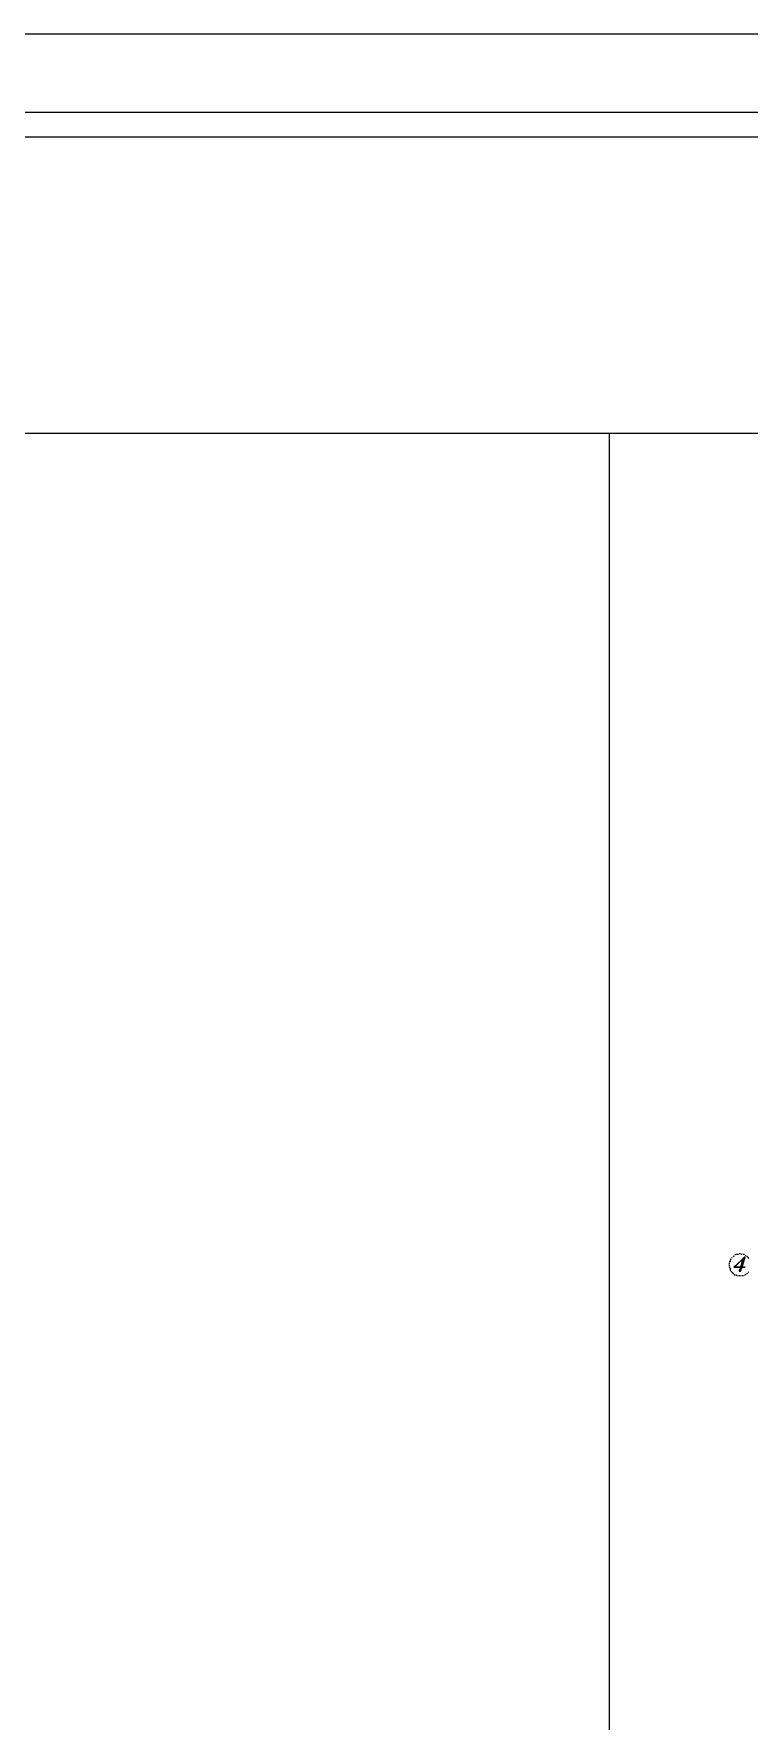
# Model space of a CAD drawing. Header units: inches. Extents: x 0.2 to 10.8, y 0.5 to 8.
# Drawn here: x 6.747 to 8.331, y 4.251 to 7.983 of the extents above; entities that cross this region are included whole.
import ezdxf

# ---------------------------------------------------------------- set-up
doc = ezdxf.new("R2010")
doc.units = ezdxf.units.IN
doc.header["$MEASUREMENT"] = 0
doc.layers.add('PDF_Geometry', color=7, linetype='Continuous')

msp = doc.modelspace()

# ---------------------------------------------------------------- linework, layer by layer
at = {"layer": 'PDF_Geometry', "lineweight": 13}
for points in [[(0.22, 7.9833), (10.7783, 7.9833), (10.7783, 0.5183), (0.22, 0.5183), (0.22, 7.9833)], [(0.3967, 0.6917), (0.3967, 7.81), (10.6017, 7.81), (10.6017, 0.6917), (0.3967, 0.6917)], [(0.5067, 7.755), (10.4933, 7.755)], [(9.7283, 1.44), (0.5233, 1.44), (0.5233, 7.1), (9.7283, 7.1)], [(9.7283, 1.44), (8.0217, 1.44), (8.0217, 7.1), (9.7283, 7.1)], [(8.2883, 5.27), (8.2883, 5.2667), (8.2867, 5.2667)], [(8.2867, 5.265), (8.2867, 5.2633), (8.2867, 5.2617)], [(8.29, 5.2733), (8.2883, 5.2717)], [(8.2933, 5.2767), (8.2917, 5.275)], [(8.2967, 5.28), (8.295, 5.2783)], [(8.3217, 5.2783), (8.3217, 5.2783), (8.2967, 5.255), (8.3117, 5.255), (8.3083, 5.2467), (8.3117, 5.2467), (8.315, 5.255), (8.3217, 5.255), (8.3217, 5.255), (8.315, 5.255), (8.2983, 5.255), (8.3167, 5.2733), (8.3217, 5.2783)], [(8.3017, 5.2833), (8.2983, 5.2817)], [(8.3217, 5.2783), (8.3167, 5.2733), (8.3117, 5.255), (8.2983, 5.255), (8.315, 5.255), (8.3217, 5.2783)], [(8.3067, 5.2833), (8.3033, 5.2833)], [(8.31, 5.285), (8.3083, 5.285)], [(8.315, 5.2833), (8.3117, 5.285)], [(8.32, 5.2833), (8.3167, 5.2833)], [(8.3233, 5.28), (8.3217, 5.2817)], [(8.3283, 5.2767), (8.325, 5.28)], [(8.33, 5.2733), (8.3283, 5.2767)], [(8.2867, 5.26), (8.2867, 5.2583), (8.2867, 5.2567)], [(8.2867, 5.255), (8.2883, 5.2533), (8.2883, 5.2517)], [(8.2883, 5.2517), (8.2883, 5.2483), (8.29, 5.2483)], [(8.29, 5.2467), (8.2917, 5.245), (8.2933, 5.245)], [(8.2933, 5.2433), (8.295, 5.2417), (8.2967, 5.2417)], [(8.2967, 5.24), (8.2983, 5.2383), (8.3, 5.2383)], [(8.3017, 5.2383), (8.3033, 5.2367), (8.305, 5.2367)], [(8.3067, 5.2367), (8.31, 5.2367)], [(8.3117, 5.2367), (8.3133, 5.2367)], [(8.315, 5.2367), (8.3167, 5.2367), (8.3183, 5.2367)], [(8.32, 5.2383), (8.3217, 5.2383), (8.3233, 5.24)], [(8.325, 5.24), (8.3267, 5.2417)], [(8.3283, 5.2433), (8.33, 5.245)]]:
    msp.add_lwpolyline(points, dxfattribs=at)

doc.saveas('drawing.dxf')
